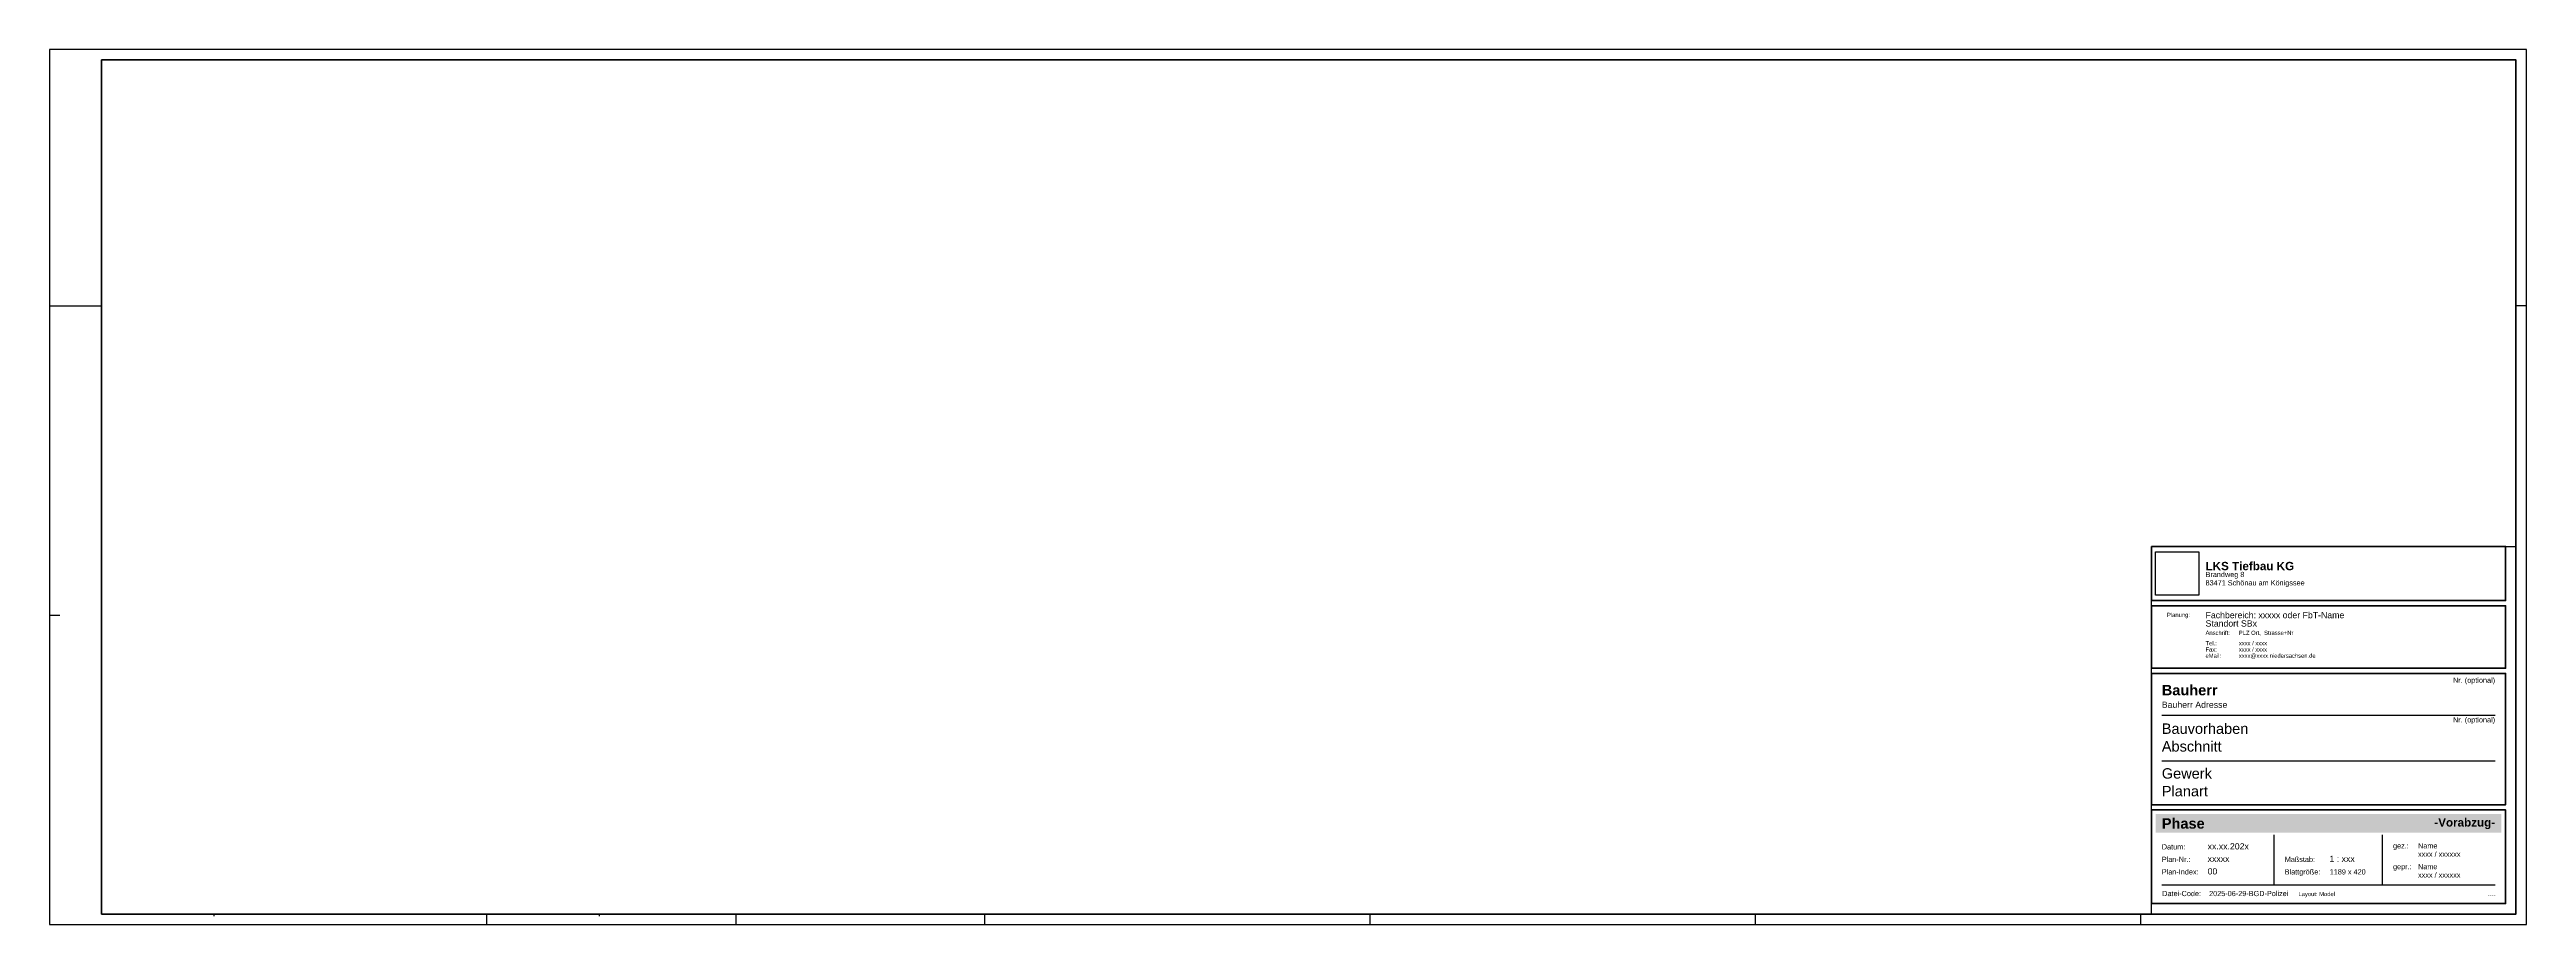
# Paper-space layout 'A2++' of a CAD drawing. Header units: metres. Extents: x 0 to 1189, y 0 to 420.
import ezdxf
from ezdxf.enums import TextEntityAlignment as Align

# ---------------------------------------------------------------- set-up
doc = ezdxf.new("R2010")
doc.units = ezdxf.units.M
doc.layers.add('0_Plankopf', color=7, linetype='Continuous')
doc.styles.add('Arial', font='arial.ttf')
doc.styles.add('Arial (fett)', font='arialbd.ttf')
doc.styles.add('SBN-TXT', font='arial.ttf')
picture_1 = doc.add_image_def('image1.jpg', size_in_pixel=(5906, 5906))

# ---------------------------------------------------------------- blocks, each defined once
blk = doc.blocks.new('ZeichRahmen_A2++')
at = {"layer": '0_Plankopf'}
for p, q in [((0, 297), (25, 297)), ((1189, 297), (1184, 297)), ((0, 148.5), (5, 148.5)), ((79, 4), (79, 5)), ((210, 0), (210, 5)), ((264, 4), (264, 5)), ((329.5, 5), (329.5, 0)), ((449, 0), (449, 5)), ((634, 0), (634, 5)), ((819, 0), (819, 5)), ((1004, 0), (1004, 5))]:
    blk.add_line(p, q, dxfattribs=at)
blk.add_lwpolyline([(0, 0), (1189, 0), (1189, 420), (0, 420)], close=True, dxfattribs=at)
at = {"layer": '0_Plankopf', "lineweight": 80}
blk.add_lwpolyline([(25, 5), (1184, 5), (1184, 415), (25, 415)], close=True, dxfattribs=at)
blk = doc.blocks.new('SBN-PK_PlanVerfasser')
at = {"layer": '0_Plankopf', "style": 'Arial'}
for s, p in [('Anschrift:', (26, -14)), ('Tel.:', (26, -19)), ('eMail:', (26, -25)), ('Fax:', (26, -22))]:
    blk.add_text(s, height=2, dxfattribs=at).set_placement(p)
for tag, p, height in [('PLAN_VERFASSER_1', (26, -6), 3), ('PLAN_VERFASSER_2', (26, -10), 3), ('PLAN_VERFASSER_ANSCHRIFT', (42, -14), 2), ('PLAN_VERFASSER_TEL', (42, -19), 2), ('PLAN_VERFASSER_FAX', (42, -22), 2), ('PLAN_VERFASSER_EMAIL', (42, -25), 2)]:
    blk.add_attdef(tag, p, '', height=height, dxfattribs=at)
blk = doc.blocks.new('SBN-PK_Schriftkopf')
at = {"layer": '0_Plankopf'}
h = blk.add_hatch(color=254, dxfattribs=at)
h.dxf.hatch_style = 2
h.paths.add_polyline_path([(-7, 48), (-173, 48), (-173, 39), (-7, 39)])
h.paths.add_polyline_path([(-171.3, 39.6), (-144.6, 39.6), (-144.6, 47.4), (-171.3, 47.4)], flags=24)
h.paths.add_polyline_path([(-30.3, 40.9), (-9, 40.9), (-9, 47.1), (-30.3, 47.1)], flags=24)
at = {"layer": '0_Plankopf', "color": 8}
for p, q in [((-170, 95.5), (-10, 95.5)), ((-170, 73.5), (-10, 73.5)), ((-116, 14), (-116, 38)), ((-64, 14), (-64, 38)), ((-170, 14), (-10, 14))]:
    blk.add_line(p, q, dxfattribs=at)
at = {"layer": '0_Plankopf', "lineweight": 50}
for points in [[(-175, 176.5), (-5, 176.5), (-5, 150.5), (-175, 150.5)], [(-175, 148), (-5, 148), (-5, 118), (-175, 118)], [(-175, 115.5), (-5, 115.5), (-5, 52.5), (-175, 52.5)], [(-175, 50), (-5, 50), (-5, 5), (-175, 5)]]:
    blk.add_lwpolyline(points, close=True, dxfattribs=at)
at = {"layer": '0_Plankopf', "style": 'Arial'}
blk.add_text('Planung:', height=2, dxfattribs=at).set_placement((-162, 142), align=Align.BOTTOM_CENTER)
for s, p in [('Datum:', (-170, 31)), ('Plan-Nr.:', (-170, 25)), ('Maßstab:', (-111, 25)), ('gez.:', (-59, 31.5)), ('Plan-Index:', (-170, 19)), ('Blattgröße:', (-111, 19)), ('gepr.:', (-59, 21.5))]:
    blk.add_text(s, height=2.5, dxfattribs=at).set_placement(p)
at = {"layer": '0_Plankopf', "attachment_point": 7}
for s, insert, char_height, width, style in [('LKS Tiefbau KG  ', (-149, 165), 4, 140, 'Arial (fett)'), ('83471 Schönau am Königssee', (-149, 157), 2.5, 125, 'Arial'), ('Brandweg 8', (-149, 161), 2.5, 125, 'Arial'), ('Datei-Code:    2025-06-29-BGD-Polizei     {\\H0.8x;Layout: Model}', (-169.8, 8), 2.5, 140.899, 'Arial')]:
    blk.add_mtext(s, dxfattribs=dict(at, insert=insert, char_height=char_height, width=width, style=style))
at = {"layer": '0_Plankopf'}
for tag, p, height, style in [('Bauherr', (-170, 105), 5, 'Arial (fett)'), ('Bauherr_ADRESSE', (-170, 99), 3, 'Arial'), ('Abschnitt', (-170, 78), 5, 'Arial'), ('Bauvorhaben', (-170, 86.5), 5, 'Arial'), ('PLANINHALT_Z1', (-170, 65), 5, 'Arial'), ('PLANINHALT_Z2', (-170, 56.5), 5, 'Arial'), ('PHASE', (-170, 41), 5, 'Arial (fett)'), ('DATUM', (-148, 31), 3, 'Arial'), ('PLAN-NR', (-148, 25), 3, 'Arial'), ('M', (-89.5, 25), 3, 'Arial'), ('GEZ_NAME', (-47, 31.5), 2.5, 'Arial'), ('GEZ_TEL', (-47, 27.5), 2.5, 'Arial'), ('GEPR_NAME', (-47, 21.5), 2.5, 'Arial'), ('INDEX', (-148, 19), 3, 'Arial'), ('BLATT-GR', (-89.5, 19), 2.5, 'Arial'), ('GEPR_TEL', (-47, 17.5), 2.5, 'Arial')]:
    blk.add_attdef(tag, p, '', height=height, dxfattribs=dict(at, style=style))
at = {"layer": '0_Plankopf', "style": 'Arial'}
for tag, p in [('NR-1', (-10, 111)), ('NR-2', (-10, 92))]:
    blk.add_attdef(tag, text='', height=2.5, dxfattribs=at).set_placement(p, align=Align.RIGHT)
at = {"layer": '0_Plankopf', "color": 30, "style": 'Arial (fett)'}
blk.add_attdef('STAND', text='', height=4, dxfattribs=at).set_placement((-10, 42), align=Align.RIGHT)
image = blk.add_image(picture_1, insert=(-173, 153), size_in_units=(20.8, 20.8))
image.dxf.flags = 7

psp = doc.layouts.new('A2++')

# ---------------------------------------------------------------- linework, layer by layer
at = {"layer": '0_Plankopf'}
psp.add_lwpolyline([(24.8, 5), (1008.8, 5), (1008.8, 181.5), (1183.8, 181.5), (1183.8, 415), (24.8, 415)], close=True, dxfattribs=at)

# ---------------------------------------------------------------- block references
psp.add_blockref('ZeichRahmen_A2++', (-0.2, 0), dxfattribs=at)
ref = psp.add_blockref('SBN-PK_Schriftkopf', (1183.8, 5), dxfattribs=at)
ref.add_attrib('LIEGENSCHAFT_Z1', 'Bauherr', (1013.8, 110), dxfattribs={"height": 5, "style": 'Arial (fett)'})
ref.add_attrib('LIEGENSCHAFT_ADRESSE', 'Bauherr Adresse', (1013.8, 104), dxfattribs={"height": 3, "style": 'Arial'})
ref.add_attrib('NR-1', 'Nr. (optional)', dxfattribs={"height": 2.5, "style": 'Arial'}).set_placement((1173.8, 116), align=Align.RIGHT)
ref.add_attrib('GEBAEUDE', 'Bauvorhaben', (1013.8, 91.5), dxfattribs={"height": 5, "style": 'Arial'})
ref.add_attrib('NR-2', 'Nr. (optional)', dxfattribs={"height": 2.5, "style": 'Arial'}).set_placement((1173.8, 97), align=Align.RIGHT)
ref.add_attrib('MASSNAHME', 'Abschnitt', (1013.8, 83), dxfattribs={"height": 5, "style": 'Arial'})
ref.add_attrib('PLANINHALT_Z1', 'Gewerk', (1013.8, 70), dxfattribs={"height": 5, "style": 'Arial'})
ref.add_attrib('PLANINHALT_Z2', 'Planart', (1013.8, 61.5), dxfattribs={"height": 5, "style": 'Arial'})
ref.add_attrib('PHASE', 'Phase', (1013.8, 46), dxfattribs={"height": 5, "style": 'Arial (fett)'})
ref.add_attrib('STAND', '-Vorabzug-', dxfattribs={"color": 30, "height": 4, "style": 'Arial (fett)'}).set_placement((1173.8, 47), align=Align.RIGHT)
ref.add_attrib('DATUM', 'xx.xx.202x', (1035.8, 36), dxfattribs={"height": 3, "style": 'Arial'})
ref.add_attrib('PLAN-NR', 'xxxxx', (1035.8, 30), dxfattribs={"height": 3, "style": 'Arial'})
ref.add_attrib('INDEX', '00', (1035.8, 24), dxfattribs={"height": 3, "style": 'Arial'})
ref.add_attrib('M', '1 : xxx', (1094.3, 30), dxfattribs={"height": 3, "style": 'Arial'})
ref.add_attrib('BLATT-GR', '1189 x 420', (1094.4, 24), dxfattribs={"height": 2.5, "style": 'Arial'})
ref.add_attrib('GEZ_NAME', 'Name', (1136.8, 36.5), dxfattribs={"height": 2.5, "style": 'Arial'})
ref.add_attrib('GEZ_TEL', 'xxxx / xxxxxx', (1136.8, 32.5), dxfattribs={"height": 2.5, "style": 'Arial'})
ref.add_attrib('GEPR_NAME', 'Name', (1136.8, 26.5), dxfattribs={"height": 2.5, "style": 'Arial'})
ref.add_attrib('GEPR_TEL', 'xxxx / xxxxxx', (1136.8, 22.5), dxfattribs={"height": 2.5, "style": 'Arial'})
psp.add_blockref('SBN-PK_PlanVerfasser', (1008.8, 153), dxfattribs=at).add_auto_attribs({'PLAN_VERFASSER_1': 'Fachbereich: xxxxx oder FbT-Name', 'PLAN_VERFASSER_2': 'Standort SBx', 'PLAN_VERFASSER_ANSCHRIFT': 'PLZ Ort,  Strasse+Nr', 'PLAN_VERFASSER_TEL': 'xxxx / xxxx', 'PLAN_VERFASSER_FAX': 'xxxx / xxxx', 'PLAN_VERFASSER_EMAIL': 'xxxx@xxxx.niedersachsen.de'})

# ---------------------------------------------------------------- texts
at = {"layer": '0_Plankopf', "insert": (1174, 13), "char_height": 2, "attachment_point": 9, "style": 'SBN-TXT'}
psp.add_mtext_dynamic_manual_height_columns('----', width=23.313, gutter_width=10, heights=[-2.59], dxfattribs=at)

# ---------------------------------------------------------------- viewports
at = {"layer": '0_Plankopf'}
vp = psp.add_viewport(center=(604.3, 210), size=(1159, 410), view_center_point=(210, 148.5), view_height=302.94, dxfattribs=at)
vp.dxf.flags = 0x10000  # cut along an outline
vp.dxf.clipping_boundary_handle = psp.add_lwpolyline([(24.8, 5), (1008.8, 5), (1008.8, 181.5), (1183.8, 181.5), (1183.8, 415), (24.8, 415)], format="xyb", close=True, dxfattribs={"invisible": 1}).dxf.handle

doc.saveas('drawing.dxf')
